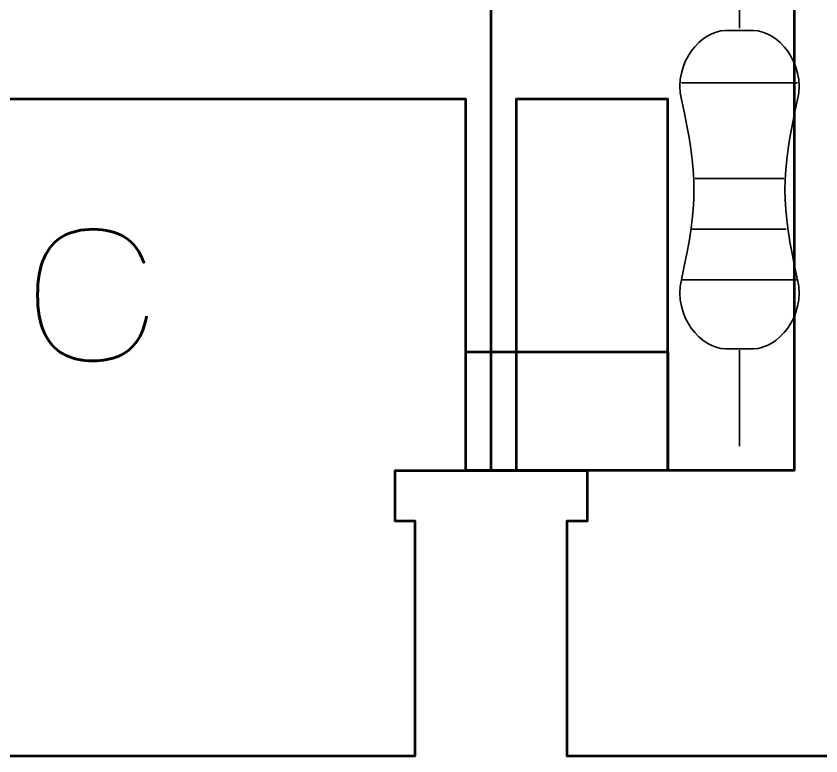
# Model space of a CAD drawing. Header units: centimetres. Extents: x -22.1 to 1.1, y -17.5 to -11.2.
# Drawn here: x -13.44 to -11.847, y -17.5 to -16.035 of the extents above; entities that cross this region are included whole.
import ezdxf

# ---------------------------------------------------------------- set-up
doc = ezdxf.new("R2010")
doc.units = ezdxf.units.CM
doc.header["$MEASUREMENT"] = 0
doc.layers.add('Layer 1', color=7, linetype='Continuous')

msp = doc.modelspace()

# ---------------------------------------------------------------- linework, layer by layer
at = {"layer": 'Layer 1', "color": 253, "lineweight": 53}
for points, knots in [([(-16.15, -17), (-16.15, -17), (-16.15, -12.7), (-16.15, -12.7), (-16.15, -12.7), (-16.15, -12.42391), (-15.92609, -12.2), (-15.65, -12.2), (-15.65, -12.2), (-15.65, -12.2), (-11.35, -12.2), (-11.35, -12.2), (-11.35, -12.2), (-11.07391, -12.2), (-10.85, -12.42391), (-10.85, -12.7), (-10.85, -12.7), (-10.85, -12.7), (-10.85, -17), (-10.85, -17), (-10.85, -17), (-10.85, -17.27609), (-11.07391, -17.5), (-11.35, -17.5), (-11.35, -17.5), (-11.35, -17.5), (-12.35, -17.5), (-12.35, -17.5), (-12.35, -17.5), (-12.35, -17.5), (-12.35, -17.035), (-12.35, -17.035), (-12.35, -17.035), (-12.35, -17.035), (-12.31, -17.035), (-12.31, -17.035), (-12.31, -17.035), (-12.31, -17.035), (-12.31, -16.935), (-12.31, -16.935), (-12.31, -16.935), (-12.31, -16.935), (-12.45, -16.935), (-12.45, -16.935), (-12.45, -16.935), (-12.45, -16.935), (-12.45, -16.2), (-12.45, -16.2), (-12.45, -16.2), (-12.45, -16.2), (-12.15, -16.2), (-12.15, -16.2), (-12.15, -16.2), (-12.15, -16.2), (-12.15, -16.935), (-12.15, -16.935), (-12.15, -16.935), (-12.15, -16.935), (-11.9, -16.935), (-11.9, -16.935), (-11.9, -16.935), (-11.9, -16.935), (-11.9, -15.8), (-11.9, -15.8), (-11.9, -15.8), (-11.9, -15.8), (-12.15, -15.8), (-12.15, -15.8), (-12.15, -15.8), (-12.15, -15.8), (-12.15, -14), (-12.15, -14), (-12.15, -14), (-12.15, -13.72391), (-12.37391, -13.5), (-12.65, -13.5), (-12.65, -13.5), (-12.65, -13.5), (-14.35, -13.5), (-14.35, -13.5), (-14.35, -13.5), (-14.62609, -13.5), (-14.85, -13.72391), (-14.85, -14), (-14.85, -14), (-14.85, -14), (-14.85, -15.7), (-14.85, -15.7), (-14.85, -15.7), (-14.85, -15.97609), (-14.62609, -16.2), (-14.35, -16.2), (-14.35, -16.2), (-14.35, -16.2), (-12.65, -16.2), (-12.65, -16.2), (-12.65, -16.2), (-12.65, -16.2), (-12.55, -16.2), (-12.55, -16.2), (-12.55, -16.2), (-12.55, -16.2), (-12.55, -16.935), (-12.55, -16.935), (-12.55, -16.935), (-12.55, -16.935), (-12.69, -16.935), (-12.69, -16.935), (-12.69, -16.935), (-12.69, -16.935), (-12.69, -17.035), (-12.69, -17.035), (-12.69, -17.035), (-12.69, -17.035), (-12.65, -17.035), (-12.65, -17.035), (-12.65, -17.035), (-12.65, -17.035), (-12.65, -17.5), (-12.65, -17.5), (-12.65, -17.5), (-12.65, -17.5), (-15.65, -17.5), (-15.65, -17.5), (-15.65, -17.5), (-15.92609, -17.5), (-16.15, -17.27609), (-16.15, -17)], [0, 0, 0, 0, 0.03125, 0.03125, 0.03125, 0.03125, 0.0625, 0.0625, 0.0625, 0.0625, 0.09375, 0.09375, 0.09375, 0.09375, 0.125, 0.125, 0.125, 0.125, 0.15625, 0.15625, 0.15625, 0.15625, 0.1875, 0.1875, 0.1875, 0.1875, 0.21875, 0.21875, 0.21875, 0.21875, 0.25, 0.25, 0.25, 0.25, 0.28125, 0.28125, 0.28125, 0.28125, 0.3125, 0.3125, 0.3125, 0.3125, 0.34375, 0.34375, 0.34375, 0.34375, 0.375, 0.375, 0.375, 0.375, 0.40625, 0.40625, 0.40625, 0.40625, 0.4375, 0.4375, 0.4375, 0.4375, 0.46875, 0.46875, 0.46875, 0.46875, 0.5, 0.5, 0.5, 0.5, 0.53125, 0.53125, 0.53125, 0.53125, 0.5625, 0.5625, 0.5625, 0.5625, 0.59375, 0.59375, 0.59375, 0.59375, 0.625, 0.625, 0.625, 0.625, 0.65625, 0.65625, 0.65625, 0.65625, 0.6875, 0.6875, 0.6875, 0.6875, 0.71875, 0.71875, 0.71875, 0.71875, 0.75, 0.75, 0.75, 0.75, 0.78125, 0.78125, 0.78125, 0.78125, 0.8125, 0.8125, 0.8125, 0.8125, 0.84375, 0.84375, 0.84375, 0.84375, 0.875, 0.875, 0.875, 0.875, 0.90625, 0.90625, 0.90625, 0.90625, 0.9375, 0.9375, 0.9375, 0.9375, 0.96875, 0.96875, 0.96875, 0.96875, 1, 1, 1, 1]), ([(-13.18159, -16.62957), (-13.18535, -16.64973), (-13.19194, -16.66637), (-13.20117, -16.67943), (-13.20117, -16.67943), (-13.21046, -16.69242), (-13.22233, -16.70206), (-13.2368, -16.70835), (-13.2368, -16.70835), (-13.2512, -16.71465), (-13.26814, -16.71782), (-13.28742, -16.71776), (-13.28742, -16.71776), (-13.31088, -16.71782), (-13.33081, -16.71329), (-13.34716, -16.70406), (-13.34716, -16.70406), (-13.36351, -16.69489), (-13.37597, -16.68072), (-13.38455, -16.66149), (-13.38455, -16.66149), (-13.39314, -16.64227), (-13.39743, -16.61763), (-13.39749, -16.58759), (-13.39749, -16.58759), (-13.39743, -16.55766), (-13.39314, -16.53308), (-13.38455, -16.51386), (-13.38455, -16.51386), (-13.37597, -16.49463), (-13.36351, -16.4804), (-13.34716, -16.47117), (-13.34716, -16.47117), (-13.33081, -16.46194), (-13.31088, -16.45735), (-13.28742, -16.45741), (-13.28742, -16.45741), (-13.26232, -16.45735), (-13.24127, -16.4627), (-13.22433, -16.47346), (-13.22433, -16.47346), (-13.20746, -16.48422), (-13.19505, -16.50086), (-13.18723, -16.52338), (-13.18723, -16.52338), (-13.19505, -16.50086), (-13.20746, -16.48422), (-13.22433, -16.47346), (-13.22433, -16.47346), (-13.24127, -16.4627), (-13.26232, -16.45735), (-13.28742, -16.45741), (-13.28742, -16.45741), (-13.31088, -16.45735), (-13.33081, -16.46194), (-13.34716, -16.47117), (-13.34716, -16.47117), (-13.36351, -16.4804), (-13.37597, -16.49463), (-13.38455, -16.51386), (-13.38455, -16.51386), (-13.39314, -16.53308), (-13.39743, -16.55766), (-13.39749, -16.58759), (-13.39749, -16.58759), (-13.39743, -16.61763), (-13.39314, -16.64227), (-13.38455, -16.66149), (-13.38455, -16.66149), (-13.37597, -16.68072), (-13.36351, -16.69489), (-13.34716, -16.70406), (-13.34716, -16.70406), (-13.33081, -16.71329), (-13.31088, -16.71782), (-13.28742, -16.71776), (-13.28742, -16.71776), (-13.26814, -16.71782), (-13.2512, -16.71465), (-13.2368, -16.70835), (-13.2368, -16.70835), (-13.22233, -16.70206), (-13.21046, -16.69242), (-13.20117, -16.67943), (-13.20117, -16.67943), (-13.19194, -16.66637), (-13.18535, -16.64973), (-13.18159, -16.62957)], [0, 0, 0, 0, 0.0454545, 0.0454545, 0.0454545, 0.0454545, 0.0909091, 0.0909091, 0.0909091, 0.0909091, 0.1363636, 0.1363636, 0.1363636, 0.1363636, 0.1818182, 0.1818182, 0.1818182, 0.1818182, 0.2272727, 0.2272727, 0.2272727, 0.2272727, 0.2727273, 0.2727273, 0.2727273, 0.2727273, 0.3181818, 0.3181818, 0.3181818, 0.3181818, 0.3636364, 0.3636364, 0.3636364, 0.3636364, 0.4090909, 0.4090909, 0.4090909, 0.4090909, 0.4545455, 0.4545455, 0.4545455, 0.4545455, 0.5, 0.5, 0.5, 0.5, 0.5454545, 0.5454545, 0.5454545, 0.5454545, 0.5909091, 0.5909091, 0.5909091, 0.5909091, 0.6363636, 0.6363636, 0.6363636, 0.6363636, 0.6818182, 0.6818182, 0.6818182, 0.6818182, 0.7272727, 0.7272727, 0.7272727, 0.7272727, 0.7727273, 0.7727273, 0.7727273, 0.7727273, 0.8181818, 0.8181818, 0.8181818, 0.8181818, 0.8636364, 0.8636364, 0.8636364, 0.8636364, 0.9090909, 0.9090909, 0.9090909, 0.9090909, 0.9545455, 0.9545455, 0.9545455, 0.9545455, 1, 1, 1, 1]), ([(-12.15, -16.7), (-12.15, -16.7), (-12.55, -16.7), (-12.55, -16.7), (-12.55, -16.7), (-12.55, -16.7), (-12.55, -16.935), (-12.55, -16.935), (-12.55, -16.935), (-12.55, -16.935), (-12.15, -16.935), (-12.15, -16.935), (-12.15, -16.935), (-12.15, -16.935), (-12.15, -16.7), (-12.15, -16.7)], [0, 0, 0, 0, 0.25, 0.25, 0.25, 0.25, 0.5, 0.5, 0.5, 0.5, 0.75, 0.75, 0.75, 0.75, 1, 1, 1, 1])]:
    msp.add_open_spline(points, degree=3, knots=knots, dxfattribs=at)
at = {"layer": 'Layer 1', "color": 30, "lineweight": 53}
msp.add_open_spline([(-12.5, -16.935), (-12.5, -16.935), (-12.5, -15.05001), (-12.5, -15.05001)], degree=3, dxfattribs=at)
at = {"layer": 'Layer 1', "color": 250, "lineweight": 35}
for points in [[(-12.00824, -15.87087), (-12.00824, -15.87087), (-12.00824, -16.05887), (-12.00824, -16.05887)], [(-12.00824, -16.69637), (-12.00824, -16.69637), (-12.00824, -16.88687), (-12.00824, -16.88687)]]:
    msp.add_open_spline(points, degree=3, dxfattribs=at)
at = {"layer": 'Layer 1', "color": 7, "lineweight": 35}
msp.add_open_spline([(-12.12324, -16.20067), (-12.08988, -16.34888), (-12.09007, -16.40879), (-12.12324, -16.55707), (-12.12324, -16.55707), (-12.13967, -16.63049), (-12.08387, -16.69387), (-12.03584, -16.69387), (-12.03584, -16.69387), (-12.03584, -16.69387), (-11.98064, -16.69387), (-11.98064, -16.69387), (-11.98064, -16.69387), (-11.93263, -16.69387), (-11.87673, -16.63041), (-11.89324, -16.55707), (-11.89324, -16.55707), (-11.9266, -16.40887), (-11.92645, -16.34893), (-11.89324, -16.20067), (-11.89324, -16.20067), (-11.87682, -16.12731), (-11.93257, -16.06387), (-11.98064, -16.06387), (-11.98064, -16.06387), (-11.98064, -16.06387), (-12.03584, -16.06387), (-12.03584, -16.06387), (-12.03584, -16.06387), (-12.08391, -16.06387), (-12.13976, -16.12727), (-12.12324, -16.20067)], degree=3, knots=[0, 0, 0, 0, 0.125, 0.125, 0.125, 0.125, 0.25, 0.25, 0.25, 0.25, 0.375, 0.375, 0.375, 0.375, 0.5, 0.5, 0.5, 0.5, 0.625, 0.625, 0.625, 0.625, 0.75, 0.75, 0.75, 0.75, 0.875, 0.875, 0.875, 0.875, 1, 1, 1, 1], dxfattribs=at)
at = {"layer": 'Layer 1', "color": 250, "lineweight": 35}
msp.add_open_spline([(-12.12324, -16.20067), (-12.08988, -16.34888), (-12.09007, -16.40879), (-12.12324, -16.55707), (-12.12324, -16.55707), (-12.13967, -16.63049), (-12.08387, -16.69387), (-12.03584, -16.69387), (-12.03584, -16.69387), (-12.03584, -16.69387), (-11.98064, -16.69387), (-11.98064, -16.69387), (-11.98064, -16.69387), (-11.93263, -16.69387), (-11.87673, -16.63041), (-11.89324, -16.55707), (-11.89324, -16.55707), (-11.9266, -16.40887), (-11.92645, -16.34893), (-11.89324, -16.20067), (-11.89324, -16.20067), (-11.87682, -16.12731), (-11.93257, -16.06387), (-11.98064, -16.06387), (-11.98064, -16.06387), (-11.98064, -16.06387), (-12.03584, -16.06387), (-12.03584, -16.06387), (-12.03584, -16.06387), (-12.08391, -16.06387), (-12.13976, -16.12727), (-12.12324, -16.20067)], degree=3, knots=[0, 0, 0, 0, 0.125, 0.125, 0.125, 0.125, 0.25, 0.25, 0.25, 0.25, 0.375, 0.375, 0.375, 0.375, 0.5, 0.5, 0.5, 0.5, 0.625, 0.625, 0.625, 0.625, 0.75, 0.75, 0.75, 0.75, 0.875, 0.875, 0.875, 0.875, 1, 1, 1, 1], dxfattribs=at)
at = {"layer": 'Layer 1', "color": 33, "lineweight": 35}
msp.add_open_spline([(-12.12324, -16.16707), (-12.12324, -16.16707), (-11.89324, -16.16707), (-11.89324, -16.16707)], degree=3, dxfattribs=at)
at = {"layer": 'Layer 1', "color": 1, "lineweight": 35}
for points in [[(-12.09574, -16.35707), (-12.09574, -16.35707), (-11.92074, -16.35707), (-11.92074, -16.35707)], [(-12.10324, -16.45707), (-12.10324, -16.45707), (-11.91574, -16.45707), (-11.91574, -16.45707)], [(-12.12324, -16.55707), (-12.12324, -16.55707), (-11.89324, -16.55707), (-11.89324, -16.55707)]]:
    msp.add_open_spline(points, degree=3, dxfattribs=at)
at = {"layer": 'Layer 1', "lineweight": 53}
msp.add_open_spline([(-12.55, -16.935), (-12.55, -16.935), (-12.45, -16.935), (-12.45, -16.935)], degree=3, dxfattribs=at)

doc.saveas('drawing.dxf')
